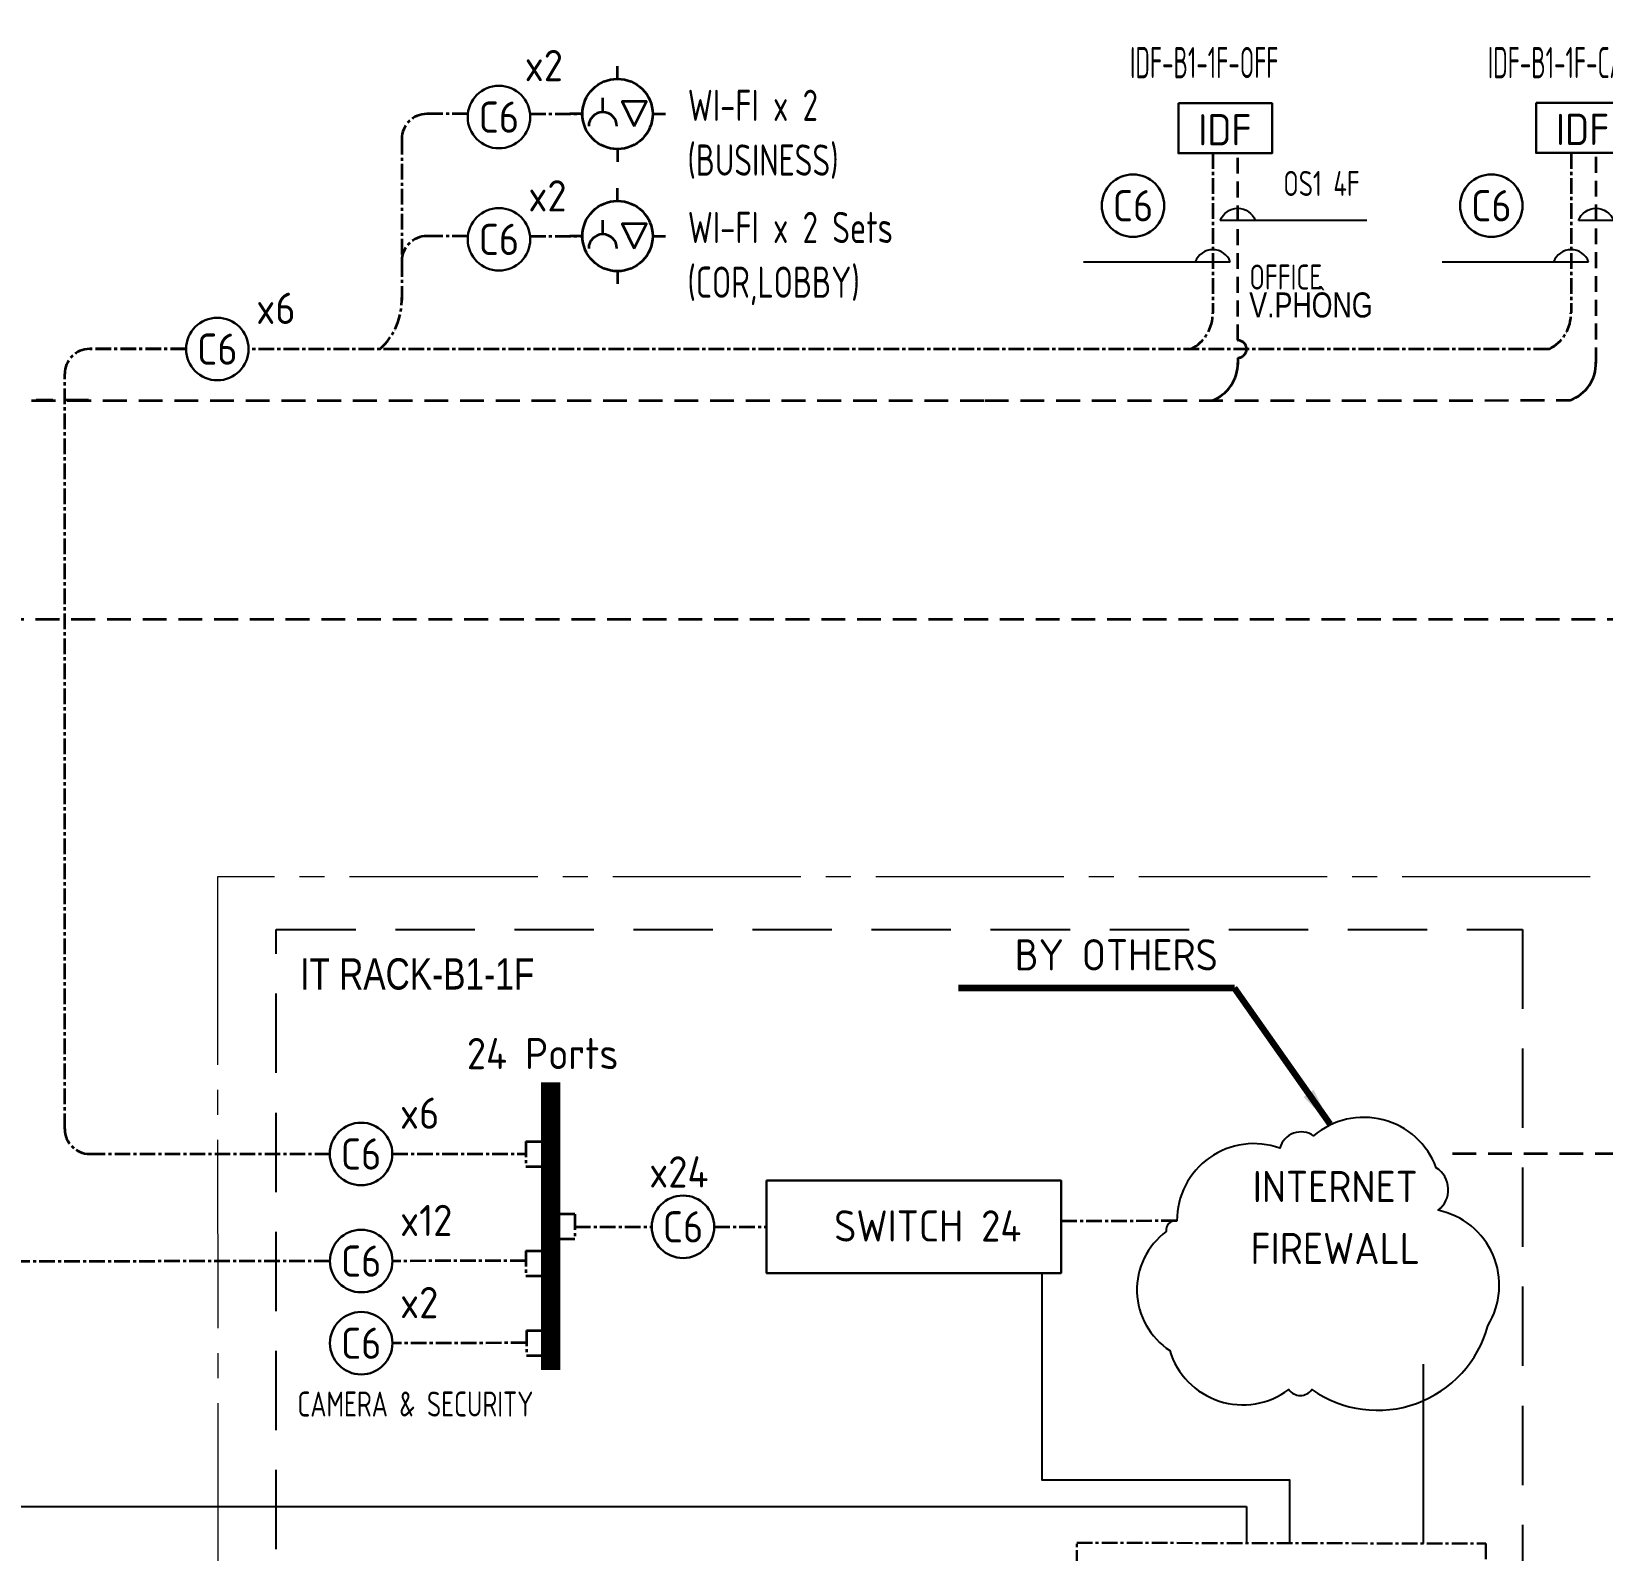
# Model space of a CAD drawing. Header units: millimetres. Extents: x -197 to 1453, y -101 to 618.
# Drawn here: x 116.1 to 241.8, y 157.2 to 278.8 of the extents above; entities that cross this region are included whole.
import ezdxf
from ezdxf.enums import TextEntityAlignment as Align

# ---------------------------------------------------------------- set-up
doc = ezdxf.new("R2010")
doc.units = ezdxf.units.MM
for name, pattern in [('HC-B_EC0-112 ZONE B-TELEPHONE & DATA SYSTEM SCHEMATIC (200529)$0$x-219010-E-00_Tell & Data System Schematic$0$CENTER', [2, 1.25, -0.25, 0.25, -0.25]), ('HC-B_EC0-112 ZONE B-TELEPHONE & DATA SYSTEM SCHEMATIC (200529)$0$x-219010-E-00_Tell & Data System Schematic$0$GEC-COMM_CENTER2', [28.575, 19.05, -3.175, 3.175, -3.175]), ('HC-B_EC0-112 ZONE B-TELEPHONE & DATA SYSTEM SCHEMATIC (200529)$0$x-219010-E-00_Tell & Data System Schematic$0$GEC-COMM_HIDDEN', [9.525, 6.35, -3.175]), ('HC-B_EC0-112 ZONE B-TELEPHONE & DATA SYSTEM SCHEMATIC (200529)$0$x-219010-E-00_Tell & Data System Schematic$0$P-GEC_CPIP 1 CENTER2', [21.05, 15.05, -2, 2, -2])]:
    doc.linetypes.add(name, pattern=pattern)
for name, color, linetype in [('HC-B_EC0-112 ZONE B-TELEPHONE & DATA SYSTEM SCHEMATIC (200529)$0$GEC- E-TEXT', 7, 'Continuous'), ('HC-B_EC0-112 ZONE B-TELEPHONE & DATA SYSTEM SCHEMATIC (200529)$0$GEC-E-COMM-ENCL', 7, 'HC-B_EC0-112 ZONE B-TELEPHONE & DATA SYSTEM SCHEMATIC (200529)$0$x-219010-E-00_Tell & Data System Schematic$0$GEC-COMM_CENTER2'), ('HC-B_EC0-112 ZONE B-TELEPHONE & DATA SYSTEM SCHEMATIC (200529)$0$GEC-E-COMM-POWR-WIRE', 4, 'Continuous'), ('HC-B_EC0-112 ZONE B-TELEPHONE & DATA SYSTEM SCHEMATIC (200529)$0$GEC-G-ANNO-TEXT-EN', 7, 'Continuous')]:
    doc.layers.add(name, color=color, linetype=linetype)
for name, color, linetype, lineweight in [('HC-B_EC0-112 ZONE B-TELEPHONE & DATA SYSTEM SCHEMATIC (200529)$0$GEC-E-COMM-CABLE-CAT6', 3, 'HC-B_EC0-112 ZONE B-TELEPHONE & DATA SYSTEM SCHEMATIC (200529)$0$x-219010-E-00_Tell & Data System Schematic$0$CENTER', 35), ('HC-B_EC0-112 ZONE B-TELEPHONE & DATA SYSTEM SCHEMATIC (200529)$0$GEC-E-COMM-DIAG-EQPM', 6, 'Continuous', 30), ('HC-B_EC0-112 ZONE B-TELEPHONE & DATA SYSTEM SCHEMATIC (200529)$0$GEC-E-COMM-EQPM', 6, 'Continuous', 30), ('HC-B_EC0-112 ZONE B-TELEPHONE & DATA SYSTEM SCHEMATIC (200529)$0$GEC-E-COMM-FEED', 5, 'HC-B_EC0-112 ZONE B-TELEPHONE & DATA SYSTEM SCHEMATIC (200529)$0$x-219010-E-00_Tell & Data System Schematic$0$CENTER', 50), ('HC-B_EC0-112 ZONE B-TELEPHONE & DATA SYSTEM SCHEMATIC (200529)$0$GEC-E-COMM-LEADER', 10, 'Continuous', 20), ('HC-B_EC0-112 ZONE B-TELEPHONE & DATA SYSTEM SCHEMATIC (200529)$0$GEC-E-COMM-OPTICAL FIBER- 4F', 5, 'HC-B_EC0-112 ZONE B-TELEPHONE & DATA SYSTEM SCHEMATIC (200529)$0$x-219010-E-00_Tell & Data System Schematic$0$GEC-COMM_HIDDEN', 35), ('HC-B_EC0-112 ZONE B-TELEPHONE & DATA SYSTEM SCHEMATIC (200529)$0$GEC-E-DIAG-BORD', 7, 'HC-B_EC0-112 ZONE B-TELEPHONE & DATA SYSTEM SCHEMATIC (200529)$0$x-219010-E-00_Tell & Data System Schematic$0$CENTER', 18), ('HC-B_EC0-112 ZONE B-TELEPHONE & DATA SYSTEM SCHEMATIC (200529)$0$GEC-E-DIAG-EQPM', 6, 'Continuous', 30), ('HC-B_EC0-112 ZONE B-TELEPHONE & DATA SYSTEM SCHEMATIC (200529)$0$GEC-E-POWR-EQPM', 6, 'Continuous', 35), ('HC-B_EC0-112 ZONE B-TELEPHONE & DATA SYSTEM SCHEMATIC (200529)$0$GEC-G-DIAG-FLOR', 8, 'HC-B_EC0-112 ZONE B-TELEPHONE & DATA SYSTEM SCHEMATIC (200529)$0$x-219010-E-00_Tell & Data System Schematic$0$CENTER', 9)]:
    doc.layers.add(name, color=color, linetype=linetype, lineweight=lineweight)
doc.styles.add('HC-B_EC0-112 ZONE B-TELEPHONE & DATA SYSTEM SCHEMATIC (200529)$0$x-219010-E-00_Tell & Data System Schematic$0$GEC-EN_Text Style-2.5mm-Isocp', font='isocp.shx', dxfattribs={"width": 0.8, "height": 2.5})
doc.styles.add('HC-B_EC0-112 ZONE B-TELEPHONE & DATA SYSTEM SCHEMATIC (200529)$0$x-219010-E-00_Tell & Data System Schematic$0$GEC-EN_Text Style-2.5mm-Isocp_Annotative', font='isocp.shx', dxfattribs={"height": 2.5})
doc.styles.add('HC-B_EC0-112 ZONE B-TELEPHONE & DATA SYSTEM SCHEMATIC (200529)$0$x-219010-E-00_Tell & Data System Schematic$0$GEC-Text stype-EN', font='isocp.shx', dxfattribs={"height": 2.5})
doc.styles.add('HC-B_EC0-112 ZONE B-TELEPHONE & DATA SYSTEM SCHEMATIC (200529)$0$x-219010-E-00_Tell & Data System Schematic$0$GEC-VN_Text Style-2.5mm-Hoatbif-WF 0.8', font='hoatbif.shx', dxfattribs={"width": 0.8, "height": 2.5})
doc.dimstyles.new('HC-B_EC0-112 ZONE B-TELEPHONE & DATA SYSTEM SCHEMATIC (200529)$0$x-219010-E-00_Tell & Data System Schematic$0$GEC-DIM STYLE-1', dxfattribs={"dimtxt": 2.5, "dimasz": 0.5, "dimexe": 0.18, "dimexo": 2, "dimgap": 0.18, "dimtad": 1, "dimtoh": 1, "dimdec": 0, "dimzin": 0, "dimdsep": 46, "dimtxsty": 'HC-B_EC0-112 ZONE B-TELEPHONE & DATA SYSTEM SCHEMATIC (200529)$0$x-219010-E-00_Tell & Data System Schematic$0$GEC-EN_Text Style-2.5mm-Isocp', "dimcen": 0.09, "dimclrd": 1, "dimclre": 1, "dimclrt": 256, "dimadec": 0, "dimazin": 0, "dimtfac": 1, "dimtdec": 0, "dimtofl": 0, "dimtmove": 0, "dimatfit": 3, "dimfxl": 1, "dimtolj": 1, "dimtzin": 0, "dimarcsym": 0})

# ---------------------------------------------------------------- blocks, each defined once
blk = doc.blocks.new('HC-B_EC0-112 ZONE B-TELEPHONE & DATA SYSTEM SCHEMATIC (200529)$0$x-219010-E-00_Tell & Data System Schematic$0$GEC-E_COMMS-RDF (1)')
blk.add_lwpolyline([(-5.5, 0), (2, 0), (2, -4), (-5.5, -4)], close=True)
at = {"color": 7, "style": 'HC-B_EC0-112 ZONE B-TELEPHONE & DATA SYSTEM SCHEMATIC (200529)$0$x-219010-E-00_Tell & Data System Schematic$0$GEC-EN_Text Style-2.5mm-Isocp'}
for tag, p in [('DESCRIPTION-1', (7.72, -1.46)), ('DESCRIPTION-2', (7.72, -4.96)), ('SPARE', (7.72, -8.46))]:
    blk.add_attdef(tag, p, '', height=2.5, dxfattribs=at)
blk.add_attdef('GEC-NAME', text='', height=2.5, dxfattribs=at).set_placement((-1.78, -2.12), align=Align.MIDDLE)
blk = doc.blocks.new('HC-B_EC0-112 ZONE B-TELEPHONE & DATA SYSTEM SCHEMATIC (200529)$0$x-219010-E-00_Tell & Data System Schematic$0$Ky hieu cap')
blk.add_lwpolyline([(523.79, 257.11), (534.36, 257.11), (535.52, 257.11)])
blk.add_arc((534.12, 256.59), 1.49, 20.0579, 159.9421)
blk = doc.blocks.new('HC-B_EC0-112 ZONE B-TELEPHONE & DATA SYSTEM SCHEMATIC (200529)$0$x-219010-E-00_Tell & Data System Schematic$0$GEC-E_COMMS-CABLE-CAT.6')
blk.add_circle((0, 0), 2.5)
at = {"color": 7, "style": 'HC-B_EC0-112 ZONE B-TELEPHONE & DATA SYSTEM SCHEMATIC (200529)$0$x-219010-E-00_Tell & Data System Schematic$0$GEC-EN_Text Style-2.5mm-Isocp'}
for tag, p in [('DESCRIPTION-1', (8.39, 0.28)), ('DESCRIPTION-2', (8.39, -3.22)), ('SPARE', (8.39, -6.72))]:
    blk.add_attdef(tag, p, '', height=2.5, dxfattribs=at)
blk.add_attdef('GEC-NAME', text='', height=2.5, dxfattribs=at).set_placement((0, 0), align=Align.MIDDLE)
blk = doc.blocks.new('HC-B_EC0-112 ZONE B-TELEPHONE & DATA SYSTEM SCHEMATIC (200529)$0$x-219010-E-00_Tell & Data System Schematic$0$GEC-E_COMMS-WIFI')
for p, q in [((-0.01, 2.81), (-0.01, 3.82)), ((-1.19, 0.13), (-1.19, 1.27)), ((-2.82, -0.01), (-3.83, -0.01)), ((2.81, -0.01), (3.82, -0.01)), ((-0.01, -2.82), (-0.01, -3.83))]:
    blk.add_line(p, q)
blk.add_lwpolyline([(1.33, -1), (2.31, 0.98), (0.35, 0.98)], close=True)
blk.add_circle((-0.01, -0.01), 2.81)
blk.add_arc((-1.19, -1), 1.13, 0, 180)
at = {"color": 7, "style": 'HC-B_EC0-112 ZONE B-TELEPHONE & DATA SYSTEM SCHEMATIC (200529)$0$x-219010-E-00_Tell & Data System Schematic$0$GEC-EN_Text Style-2.5mm-Isocp_Annotative'}
for tag, p in [('GEC-NAME', (5.58, 4.37)), ('DESCRIPTION-1', (5.58, 0.87)), ('DESCRIPTION-2', (5.58, -2.63)), ('SPARE', (5.58, -6.13))]:
    blk.add_attdef(tag, p, '', height=2.5, dxfattribs=at)
blk = doc.blocks.new('*U174')
at = {"layer": 'HC-B_EC0-112 ZONE B-TELEPHONE & DATA SYSTEM SCHEMATIC (200529)$0$GEC-E-POWR-EQPM'}
ref = blk.add_blockref('HC-B_EC0-112 ZONE B-TELEPHONE & DATA SYSTEM SCHEMATIC (200529)$0$x-219010-E-00_Tell & Data System Schematic$0$GEC-E_COMMS-WIFI', (163, 262.41), dxfattribs=at)
ref.add_attrib('DESCRIPTION-1', '(COR,LOBBY)', (168.58, 257.46), dxfattribs={"layer": '0', "color": 7, "height": 2.5, "style": 'HC-B_EC0-112 ZONE B-TELEPHONE & DATA SYSTEM SCHEMATIC (200529)$0$x-219010-E-00_Tell & Data System Schematic$0$GEC-EN_Text Style-2.5mm-Isocp', "width": 0.8})
ref.add_attrib('GEC-NAME', 'WI-FI x 2 Sets', (168.61, 261.84), dxfattribs={"layer": '0', "color": 7, "height": 2.5, "style": 'HC-B_EC0-112 ZONE B-TELEPHONE & DATA SYSTEM SCHEMATIC (200529)$0$x-219010-E-00_Tell & Data System Schematic$0$GEC-EN_Text Style-2.5mm-Isocp', "width": 0.8})
ref = blk.add_blockref('HC-B_EC0-112 ZONE B-TELEPHONE & DATA SYSTEM SCHEMATIC (200529)$0$x-219010-E-00_Tell & Data System Schematic$0$GEC-E_COMMS-WIFI', (163, 262.41), dxfattribs=at)
ref.add_attrib('DESCRIPTION-1', '(COR,LOBBY)', (168.58, 257.46), dxfattribs={"layer": '0', "color": 7, "height": 2.5, "style": 'HC-B_EC0-112 ZONE B-TELEPHONE & DATA SYSTEM SCHEMATIC (200529)$0$x-219010-E-00_Tell & Data System Schematic$0$GEC-EN_Text Style-2.5mm-Isocp', "width": 0.8})
ref.add_attrib('GEC-NAME', 'WI-FI x 2 Sets', (168.61, 261.84), dxfattribs={"layer": '0', "color": 7, "height": 2.5, "style": 'HC-B_EC0-112 ZONE B-TELEPHONE & DATA SYSTEM SCHEMATIC (200529)$0$x-219010-E-00_Tell & Data System Schematic$0$GEC-EN_Text Style-2.5mm-Isocp', "width": 0.8})
ref = blk.add_blockref('HC-B_EC0-112 ZONE B-TELEPHONE & DATA SYSTEM SCHEMATIC (200529)$0$x-219010-E-00_Tell & Data System Schematic$0$GEC-E_COMMS-WIFI', (163, 262.41), dxfattribs=at)
ref.add_attrib('DESCRIPTION-1', '(COR,LOBBY)', (168.58, 257.46), dxfattribs={"layer": '0', "color": 7, "height": 2.5, "style": 'HC-B_EC0-112 ZONE B-TELEPHONE & DATA SYSTEM SCHEMATIC (200529)$0$x-219010-E-00_Tell & Data System Schematic$0$GEC-EN_Text Style-2.5mm-Isocp', "width": 0.8})
ref.add_attrib('GEC-NAME', 'WI-FI x 2 Sets', (168.61, 261.84), dxfattribs={"layer": '0', "color": 7, "height": 2.5, "style": 'HC-B_EC0-112 ZONE B-TELEPHONE & DATA SYSTEM SCHEMATIC (200529)$0$x-219010-E-00_Tell & Data System Schematic$0$GEC-EN_Text Style-2.5mm-Isocp', "width": 0.8})
blk = doc.blocks.new('*U175')
at = {"layer": 'HC-B_EC0-112 ZONE B-TELEPHONE & DATA SYSTEM SCHEMATIC (200529)$0$GEC-E-POWR-EQPM'}
ref = blk.add_blockref('HC-B_EC0-112 ZONE B-TELEPHONE & DATA SYSTEM SCHEMATIC (200529)$0$x-219010-E-00_Tell & Data System Schematic$0$GEC-E_COMMS-WIFI', (163, 272.18), dxfattribs=at)
ref.add_attrib('DESCRIPTION-1', '(BUSINESS)', (168.58, 267.23), dxfattribs={"layer": '0', "color": 7, "height": 2.5, "style": 'HC-B_EC0-112 ZONE B-TELEPHONE & DATA SYSTEM SCHEMATIC (200529)$0$x-219010-E-00_Tell & Data System Schematic$0$GEC-EN_Text Style-2.5mm-Isocp', "width": 0.8})
ref.add_attrib('GEC-NAME', 'WI-FI x 2', (168.61, 271.61), dxfattribs={"layer": '0', "color": 7, "height": 2.5, "style": 'HC-B_EC0-112 ZONE B-TELEPHONE & DATA SYSTEM SCHEMATIC (200529)$0$x-219010-E-00_Tell & Data System Schematic$0$GEC-EN_Text Style-2.5mm-Isocp', "width": 0.8})
ref = blk.add_blockref('HC-B_EC0-112 ZONE B-TELEPHONE & DATA SYSTEM SCHEMATIC (200529)$0$x-219010-E-00_Tell & Data System Schematic$0$GEC-E_COMMS-WIFI', (163, 272.18), dxfattribs=at)
ref.add_attrib('DESCRIPTION-1', '(BUSINESS)', (168.58, 267.23), dxfattribs={"layer": '0', "color": 7, "height": 2.5, "style": 'HC-B_EC0-112 ZONE B-TELEPHONE & DATA SYSTEM SCHEMATIC (200529)$0$x-219010-E-00_Tell & Data System Schematic$0$GEC-EN_Text Style-2.5mm-Isocp', "width": 0.8})
ref.add_attrib('GEC-NAME', 'WI-FI x 2', (168.61, 271.61), dxfattribs={"layer": '0', "color": 7, "height": 2.5, "style": 'HC-B_EC0-112 ZONE B-TELEPHONE & DATA SYSTEM SCHEMATIC (200529)$0$x-219010-E-00_Tell & Data System Schematic$0$GEC-EN_Text Style-2.5mm-Isocp', "width": 0.8})
ref = blk.add_blockref('HC-B_EC0-112 ZONE B-TELEPHONE & DATA SYSTEM SCHEMATIC (200529)$0$x-219010-E-00_Tell & Data System Schematic$0$GEC-E_COMMS-WIFI', (163, 272.18), dxfattribs=at)
ref.add_attrib('DESCRIPTION-1', '(BUSINESS)', (168.58, 267.23), dxfattribs={"layer": '0', "color": 7, "height": 2.5, "style": 'HC-B_EC0-112 ZONE B-TELEPHONE & DATA SYSTEM SCHEMATIC (200529)$0$x-219010-E-00_Tell & Data System Schematic$0$GEC-EN_Text Style-2.5mm-Isocp', "width": 0.8})
ref.add_attrib('GEC-NAME', 'WI-FI x 2', (168.61, 271.61), dxfattribs={"layer": '0', "color": 7, "height": 2.5, "style": 'HC-B_EC0-112 ZONE B-TELEPHONE & DATA SYSTEM SCHEMATIC (200529)$0$x-219010-E-00_Tell & Data System Schematic$0$GEC-EN_Text Style-2.5mm-Isocp', "width": 0.8})
blk = doc.blocks.new('*U123')
at = {"ltscale": 0.2}
blk.add_lwpolyline([(-11.79, 3.7), (11.78, 3.7), (11.79, -3.7), (-11.78, -3.7)], close=True, dxfattribs=at)
at = {"color": 7, "style": 'HC-B_EC0-112 ZONE B-TELEPHONE & DATA SYSTEM SCHEMATIC (200529)$0$x-219010-E-00_Tell & Data System Schematic$0$GEC-EN_Text Style-2.5mm-Isocp'}
for tag, p in [('GEC-NAME', (16.83, 3.64)), ('DESCRIPTION-1', (16.83, 0.14)), ('DESCRIPTION-2', (16.83, -3.36)), ('SPARE', (16.83, -6.86))]:
    blk.add_attdef(tag, p, '', height=2.5, dxfattribs=at)
blk = doc.blocks.new('HC-B_EC0-112 ZONE B-TELEPHONE & DATA SYSTEM SCHEMATIC (200529)$0$x-219010-E-00_Tell & Data System Schematic$0$GEC-E_COMMS-CONNECTION')
for p, q in [((0, 1), (0, -1)), ((0, 1), (1.25, 1)), ((0, -1), (1.25, -1))]:
    blk.add_line(p, q)
at = {"color": 7, "style": 'HC-B_EC0-112 ZONE B-TELEPHONE & DATA SYSTEM SCHEMATIC (200529)$0$x-219010-E-00_Tell & Data System Schematic$0$GEC-EN_Text Style-2.5mm-Isocp'}
for tag, p in [('GEC-NAME', (5.97, 2.04)), ('DESCRIPTION-1', (5.97, -1.46)), ('DESCRIPTION-2', (5.97, -4.96)), ('SPARE', (5.97, -8.46))]:
    blk.add_attdef(tag, p, '', height=2.5, dxfattribs=at)
blk = doc.blocks.new('HC-B_EC0-112 ZONE B-TELEPHONE & DATA SYSTEM SCHEMATIC (200529)')
blk.add_lwpolyline([(232.62, 175.23, 0.520567), (228.64, 184.46, 0.520567), (228.64, 184.46, 0.520567), (228.49, 187.87, 0.520567), (218.68, 190.42, 0.520567), (218.68, 190.42, 0.520567), (215.98, 189.43, 0.520567), (207.74, 183.61, 0.520567), (207.74, 183.61, 0.520567), (206.88, 182.76, 0.520567), (207.17, 173.24, 0.520567), (216.69, 170.12, 0.520567), (216.69, 170.12, 0.520567), (218.54, 170.12, 0.520567)], format="xyb", close=True)
blk.add_lwpolyline([(227.47, 157.8), (227.47, 172.16)])
at = {"layer": 'HC-B_EC0-112 ZONE B-TELEPHONE & DATA SYSTEM SCHEMATIC (200529)$0$GEC-E-COMM-CABLE-CAT6'}
for p, q in [((151.02, 272.17), (147.73, 272.17)), ((155.99, 272.17), (160.18, 272.17)), ((145.73, 270.17), (145.73, 260.4)), ((145.73, 270.17), (145.73, 260.4)), ((210.61, 269.03), (210.61, 256.26)), ((239.27, 269.03), (239.27, 256.26)), ((151.02, 262.4), (147.73, 262.4)), ((155.99, 262.4), (160.18, 262.4)), ((145.73, 260.4), (145.73, 257.27)), ((145.73, 260.4), (145.73, 257.27)), ((128.47, 253.37), (120.76, 253.37)), ((128.47, 253.36), (120.76, 253.36)), ((237.52, 253.36), (133.47, 253.36)), ((118.76, 190.95), (118.76, 251.37))]:
    blk.add_line(p, q, dxfattribs=at)
blk.add_lwpolyline([(139.98, 180.4), (20.25, 180.21, -0.414214), (18.24, 182.2), (17.92, 458.4)], format="xyb", dxfattribs=at)
for points in [[(120.76, 188.97), (139.97, 188.97)], [(144.97, 188.97), (155.65, 188.97)], [(207.74, 183.61), (198.47, 183.59)], [(159.58, 183.14), (165.73, 183.14)], [(170.73, 183.14), (174.9, 183.14)], [(155.64, 180.42), (144.98, 180.4)], [(155.7, 173.85), (144.98, 173.83)]]:
    blk.add_lwpolyline(points, dxfattribs=at)
for centre, radius, start, end in [((147.73, 270.17), 2, 90, 180), ((147.73, 260.4), 2, 90, 180), ((140.43, 257.3), 5.3, 311.9977, 1.9212), ((207.47, 256.18), 3.14, 296.282, 1.4658), ((236.13, 256.18), 3.14, 296.282, 1.4658), ((120.76, 251.37), 2, 90.0008, 180.0008), ((120.76, 190.97), 2, 179.9992, 269.9992)]:
    blk.add_arc(centre, radius, start, end, dxfattribs=at)
at = {"layer": 'HC-B_EC0-112 ZONE B-TELEPHONE & DATA SYSTEM SCHEMATIC (200529)$0$GEC-E-COMM-ENCL', "linetype": 'HC-B_EC0-112 ZONE B-TELEPHONE & DATA SYSTEM SCHEMATIC (200529)$0$x-219010-E-00_Tell & Data System Schematic$0$GEC-COMM_HIDDEN'}
blk.add_lwpolyline([(135.69, 206.93), (235.39, 206.93), (235.39, 128.77), (135.69, 128.77)], close=True, dxfattribs=at)
at = {"layer": 'HC-B_EC0-112 ZONE B-TELEPHONE & DATA SYSTEM SCHEMATIC (200529)$0$GEC-E-COMM-FEED', "color": 3, "const_width": 1.56}
blk.add_lwpolyline([(157.64, 171.68), (157.64, 194.71)], dxfattribs=at)
at = {"layer": 'HC-B_EC0-112 ZONE B-TELEPHONE & DATA SYSTEM SCHEMATIC (200529)$0$GEC-E-COMM-OPTICAL FIBER- 4F', "ltscale": 0.2}
for p, q in [((212.61, 254.06), (212.61, 269.03)), ((241.27, 252.22), (241.27, 269.03)), ((212.61, 252.66), (212.61, 252.12))]:
    blk.add_line(p, q, dxfattribs=at)
at = {"layer": 'HC-B_EC0-112 ZONE B-TELEPHONE & DATA SYSTEM SCHEMATIC (200529)$0$GEC-E-COMM-OPTICAL FIBER- 4F', "linetype": 'HC-B_EC0-112 ZONE B-TELEPHONE & DATA SYSTEM SCHEMATIC (200529)$0$x-219010-E-00_Tell & Data System Schematic$0$GEC-COMM_HIDDEN', "ltscale": 0.3}
for p, q in [((-1.05, 249.25), (192.37, 249.25)), ((120.66, 249.28), (116.49, 249.28))]:
    blk.add_line(p, q, dxfattribs=at)
blk.add_lwpolyline([(192.37, 249.25), (239.2, 249.26)], dxfattribs=at)
for points in [[(288.14, 176.88), (332.65, 176.88, 0.414214), (334.65, 178.88), (334.65, 227.9, 0.271781), (332.65, 231.72), (11.41, 231.72)], [(288.14, 181.9), (291.69, 181.9, 0.414214), (292.69, 182.9), (292.69, 187.99, 0.414214), (291.69, 188.99), (228.95, 188.99)]]:
    blk.add_lwpolyline(points, format="xyb", dxfattribs=at)
at = {"layer": 'HC-B_EC0-112 ZONE B-TELEPHONE & DATA SYSTEM SCHEMATIC (200529)$0$GEC-E-COMM-OPTICAL FIBER- 4F'}
for centre, radius, start, end in [((212.61, 253.36), 0.7, 270, 90), ((209.47, 252.19), 3.14, 289.8253, 1.4658), ((238.13, 252.22), 3.14, 289.8253, 1.4658)]:
    blk.add_arc(centre, radius, start, end, dxfattribs=at)
at = {"layer": 'HC-B_EC0-112 ZONE B-TELEPHONE & DATA SYSTEM SCHEMATIC (200529)$0$GEC-E-COMM-POWR-WIRE'}
blk.add_line((26.1, 160.76), (213.31, 160.76), dxfattribs=at)
for points in [[(216.78, 157.82), (216.78, 162.88), (196.96, 162.88), (196.96, 179.44)], [(213.31, 160.76), (213.3, 157.83)]]:
    blk.add_lwpolyline(points, dxfattribs=at)
at = {"layer": 'HC-B_EC0-112 ZONE B-TELEPHONE & DATA SYSTEM SCHEMATIC (200529)$0$GEC-E-DIAG-BORD', "lineweight": 30}
blk.add_lwpolyline([(199.73, 157.86), (232.46, 157.8), (232.46, 147.96), (199.73, 148.02)], close=True, dxfattribs=at)
at = {"layer": 'HC-B_EC0-112 ZONE B-TELEPHONE & DATA SYSTEM SCHEMATIC (200529)$0$GEC-G-DIAG-FLOR', "linetype": 'HC-B_EC0-112 ZONE B-TELEPHONE & DATA SYSTEM SCHEMATIC (200529)$0$x-219010-E-00_Tell & Data System Schematic$0$P-GEC_CPIP 1 CENTER2'}
blk.add_lwpolyline([(303.95, 211.14), (130.98, 211.14), (131.06, 105.45), (304.03, 105.45)], close=True, dxfattribs=at)
for name in ['*U175', '*U174']:
    blk.add_blockref(name, (0, 0))
at = {"layer": 'HC-B_EC0-112 ZONE B-TELEPHONE & DATA SYSTEM SCHEMATIC (200529)$0$GEC-E-COMM-CABLE-CAT6'}
for p in [(155.65, 188.97), (155.64, 180.22), (155.7, 173.85)]:
    blk.add_blockref('HC-B_EC0-112 ZONE B-TELEPHONE & DATA SYSTEM SCHEMATIC (200529)$0$x-219010-E-00_Tell & Data System Schematic$0$GEC-E_COMMS-CONNECTION', p, dxfattribs=at)
at = {"layer": 'HC-B_EC0-112 ZONE B-TELEPHONE & DATA SYSTEM SCHEMATIC (200529)$0$GEC-E-COMM-CABLE-CAT6', "xscale": -1}
blk.add_blockref('HC-B_EC0-112 ZONE B-TELEPHONE & DATA SYSTEM SCHEMATIC (200529)$0$x-219010-E-00_Tell & Data System Schematic$0$GEC-E_COMMS-CONNECTION', (159.58, 183.14), dxfattribs=at)
at = {"layer": 'HC-B_EC0-112 ZONE B-TELEPHONE & DATA SYSTEM SCHEMATIC (200529)$0$GEC-E-COMM-DIAG-EQPM'}
ref = blk.add_blockref('*U123', (186.69, 183.14), dxfattribs=at)
ref.add_attrib('GEC-NAME', 'SWITCH 24', (180.32, 181.96), dxfattribs={"layer": '0', "color": 7, "height": 2.5, "style": 'HC-B_EC0-112 ZONE B-TELEPHONE & DATA SYSTEM SCHEMATIC (200529)$0$x-219010-E-00_Tell & Data System Schematic$0$GEC-EN_Text Style-2.5mm-Isocp'})
at = {"layer": 'HC-B_EC0-112 ZONE B-TELEPHONE & DATA SYSTEM SCHEMATIC (200529)$0$GEC-E-COMM-EQPM'}
ref = blk.add_blockref('HC-B_EC0-112 ZONE B-TELEPHONE & DATA SYSTEM SCHEMATIC (200529)$0$x-219010-E-00_Tell & Data System Schematic$0$GEC-E_COMMS-RDF (1)', (213.36, 273.03), dxfattribs=at)
ref.add_attrib('GEC-NAME', 'IDF', dxfattribs={"layer": '0', "color": 7, "height": 2.5, "style": 'HC-B_EC0-112 ZONE B-TELEPHONE & DATA SYSTEM SCHEMATIC (200529)$0$x-219010-E-00_Tell & Data System Schematic$0$GEC-EN_Text Style-2.5mm-Isocp'}).set_placement((211.58, 270.91), align=Align.MIDDLE)
ref.add_attrib('DESCRIPTION-1', 'IDF-B1-1F-OFF', (203.99, 275.03), dxfattribs={"layer": '0', "color": 7, "height": 2.5, "style": 'HC-B_EC0-112 ZONE B-TELEPHONE & DATA SYSTEM SCHEMATIC (200529)$0$x-219010-E-00_Tell & Data System Schematic$0$GEC-EN_Text Style-2.5mm-Isocp', "width": 0.6})
ref = blk.add_blockref('HC-B_EC0-112 ZONE B-TELEPHONE & DATA SYSTEM SCHEMATIC (200529)$0$x-219010-E-00_Tell & Data System Schematic$0$GEC-E_COMMS-RDF (1)', (241.98, 273.05), dxfattribs=at)
ref.add_attrib('GEC-NAME', 'IDF', dxfattribs={"layer": '0', "color": 7, "height": 2.5, "style": 'HC-B_EC0-112 ZONE B-TELEPHONE & DATA SYSTEM SCHEMATIC (200529)$0$x-219010-E-00_Tell & Data System Schematic$0$GEC-EN_Text Style-2.5mm-Isocp'}).set_placement((240.2, 270.94), align=Align.MIDDLE)
ref.add_attrib('DESCRIPTION-1', 'IDF-B1-1F-CAFE', (232.61, 275.03), dxfattribs={"layer": '0', "color": 7, "height": 2.5, "style": 'HC-B_EC0-112 ZONE B-TELEPHONE & DATA SYSTEM SCHEMATIC (200529)$0$x-219010-E-00_Tell & Data System Schematic$0$GEC-EN_Text Style-2.5mm-Isocp', "width": 0.6})
at = {"layer": 'HC-B_EC0-112 ZONE B-TELEPHONE & DATA SYSTEM SCHEMATIC (200529)$0$GEC-E-DIAG-EQPM', "color": 1}
ref = blk.add_blockref('HC-B_EC0-112 ZONE B-TELEPHONE & DATA SYSTEM SCHEMATIC (200529)$0$x-219010-E-00_Tell & Data System Schematic$0$GEC-E_COMMS-CABLE-CAT.6', (153.5, 271.92), dxfattribs=at)
ref.add_attrib('GEC-NAME', 'C6', dxfattribs={"layer": '0', "color": 7, "height": 2.5, "style": 'HC-B_EC0-112 ZONE B-TELEPHONE & DATA SYSTEM SCHEMATIC (200529)$0$x-219010-E-00_Tell & Data System Schematic$0$GEC-EN_Text Style-2.5mm-Isocp'}).set_placement((153.5, 271.92), align=Align.MIDDLE)
ref.add_attrib('DESCRIPTION-1', 'x2', (155.56, 274.79), dxfattribs={"layer": '0', "color": 7, "height": 2.5, "style": 'HC-B_EC0-112 ZONE B-TELEPHONE & DATA SYSTEM SCHEMATIC (200529)$0$x-219010-E-00_Tell & Data System Schematic$0$GEC-EN_Text Style-2.5mm-Isocp'})
ref = blk.add_blockref('HC-B_EC0-112 ZONE B-TELEPHONE & DATA SYSTEM SCHEMATIC (200529)$0$x-219010-E-00_Tell & Data System Schematic$0$GEC-E_COMMS-CABLE-CAT.6', (153.5, 262.14), dxfattribs=at)
ref.add_attrib('GEC-NAME', 'C6', dxfattribs={"layer": '0', "color": 7, "height": 2.5, "style": 'HC-B_EC0-112 ZONE B-TELEPHONE & DATA SYSTEM SCHEMATIC (200529)$0$x-219010-E-00_Tell & Data System Schematic$0$GEC-EN_Text Style-2.5mm-Isocp'}).set_placement((153.5, 262.14), align=Align.MIDDLE)
ref.add_attrib('DESCRIPTION-1', 'x2', (155.85, 264.37), dxfattribs={"layer": '0', "color": 7, "height": 2.5, "style": 'HC-B_EC0-112 ZONE B-TELEPHONE & DATA SYSTEM SCHEMATIC (200529)$0$x-219010-E-00_Tell & Data System Schematic$0$GEC-EN_Text Style-2.5mm-Isocp'})
ref = blk.add_blockref('HC-B_EC0-112 ZONE B-TELEPHONE & DATA SYSTEM SCHEMATIC (200529)$0$x-219010-E-00_Tell & Data System Schematic$0$GEC-E_COMMS-CABLE-CAT.6', (204.23, 264.83), dxfattribs=at)
ref.add_attrib('GEC-NAME', 'C6', dxfattribs={"layer": '0', "color": 7, "height": 2.5, "style": 'HC-B_EC0-112 ZONE B-TELEPHONE & DATA SYSTEM SCHEMATIC (200529)$0$x-219010-E-00_Tell & Data System Schematic$0$GEC-EN_Text Style-2.5mm-Isocp'}).set_placement((204.23, 264.83), align=Align.MIDDLE)
ref = blk.add_blockref('HC-B_EC0-112 ZONE B-TELEPHONE & DATA SYSTEM SCHEMATIC (200529)$0$x-219010-E-00_Tell & Data System Schematic$0$GEC-E_COMMS-CABLE-CAT.6', (232.9, 264.83), dxfattribs=at)
ref.add_attrib('GEC-NAME', 'C6', dxfattribs={"layer": '0', "color": 7, "height": 2.5, "style": 'HC-B_EC0-112 ZONE B-TELEPHONE & DATA SYSTEM SCHEMATIC (200529)$0$x-219010-E-00_Tell & Data System Schematic$0$GEC-EN_Text Style-2.5mm-Isocp'}).set_placement((232.9, 264.83), align=Align.MIDDLE)
ref = blk.add_blockref('HC-B_EC0-112 ZONE B-TELEPHONE & DATA SYSTEM SCHEMATIC (200529)$0$x-219010-E-00_Tell & Data System Schematic$0$GEC-E_COMMS-CABLE-CAT.6', (130.97, 253.36), dxfattribs=at)
ref.add_attrib('GEC-NAME', 'C6', dxfattribs={"layer": '0', "color": 7, "height": 2.5, "style": 'HC-B_EC0-112 ZONE B-TELEPHONE & DATA SYSTEM SCHEMATIC (200529)$0$x-219010-E-00_Tell & Data System Schematic$0$GEC-EN_Text Style-2.5mm-Isocp'}).set_placement((130.97, 253.36), align=Align.MIDDLE)
ref.add_attrib('DESCRIPTION-2', 'x6', (134.08, 255.37), dxfattribs={"layer": '0', "color": 7, "height": 2.5, "style": 'HC-B_EC0-112 ZONE B-TELEPHONE & DATA SYSTEM SCHEMATIC (200529)$0$x-219010-E-00_Tell & Data System Schematic$0$GEC-EN_Text Style-2.5mm-Isocp'})
ref = blk.add_blockref('HC-B_EC0-112 ZONE B-TELEPHONE & DATA SYSTEM SCHEMATIC (200529)$0$x-219010-E-00_Tell & Data System Schematic$0$GEC-E_COMMS-CABLE-CAT.6', (142.47, 188.97), dxfattribs=at)
ref.add_attrib('GEC-NAME', 'C6', dxfattribs={"layer": '0', "color": 7, "height": 2.5, "style": 'HC-B_EC0-112 ZONE B-TELEPHONE & DATA SYSTEM SCHEMATIC (200529)$0$x-219010-E-00_Tell & Data System Schematic$0$GEC-EN_Text Style-2.5mm-Isocp'}).set_placement((142.47, 188.97), align=Align.MIDDLE)
ref.add_attrib('DESCRIPTION-2', 'x6', (145.58, 190.98), dxfattribs={"layer": '0', "color": 7, "height": 2.5, "style": 'HC-B_EC0-112 ZONE B-TELEPHONE & DATA SYSTEM SCHEMATIC (200529)$0$x-219010-E-00_Tell & Data System Schematic$0$GEC-EN_Text Style-2.5mm-Isocp'})
ref = blk.add_blockref('HC-B_EC0-112 ZONE B-TELEPHONE & DATA SYSTEM SCHEMATIC (200529)$0$x-219010-E-00_Tell & Data System Schematic$0$GEC-E_COMMS-CABLE-CAT.6', (168.23, 183.14), dxfattribs=at)
ref.add_attrib('GEC-NAME', 'C6', dxfattribs={"layer": '0', "color": 7, "height": 2.5, "style": 'HC-B_EC0-112 ZONE B-TELEPHONE & DATA SYSTEM SCHEMATIC (200529)$0$x-219010-E-00_Tell & Data System Schematic$0$GEC-EN_Text Style-2.5mm-Isocp'}).set_placement((168.23, 183.14), align=Align.MIDDLE)
ref.add_attrib('DESCRIPTION-1', 'x24', (165.52, 186.28), dxfattribs={"layer": '0', "color": 7, "height": 2.5, "style": 'HC-B_EC0-112 ZONE B-TELEPHONE & DATA SYSTEM SCHEMATIC (200529)$0$x-219010-E-00_Tell & Data System Schematic$0$GEC-EN_Text Style-2.5mm-Isocp'})
ref = blk.add_blockref('HC-B_EC0-112 ZONE B-TELEPHONE & DATA SYSTEM SCHEMATIC (200529)$0$x-219010-E-00_Tell & Data System Schematic$0$GEC-E_COMMS-CABLE-CAT.6', (142.48, 180.4), dxfattribs=at)
ref.add_attrib('GEC-NAME', 'C6', dxfattribs={"layer": '0', "color": 7, "height": 2.5, "style": 'HC-B_EC0-112 ZONE B-TELEPHONE & DATA SYSTEM SCHEMATIC (200529)$0$x-219010-E-00_Tell & Data System Schematic$0$GEC-EN_Text Style-2.5mm-Isocp'}).set_placement((142.48, 180.4), align=Align.MIDDLE)
ref.add_attrib('DESCRIPTION-2', 'x12', (145.59, 182.4), dxfattribs={"layer": '0', "color": 7, "height": 2.5, "style": 'HC-B_EC0-112 ZONE B-TELEPHONE & DATA SYSTEM SCHEMATIC (200529)$0$x-219010-E-00_Tell & Data System Schematic$0$GEC-EN_Text Style-2.5mm-Isocp'})
ref = blk.add_blockref('HC-B_EC0-112 ZONE B-TELEPHONE & DATA SYSTEM SCHEMATIC (200529)$0$x-219010-E-00_Tell & Data System Schematic$0$GEC-E_COMMS-CABLE-CAT.6', (142.48, 173.83), dxfattribs=at)
ref.add_attrib('GEC-NAME', 'C6', dxfattribs={"layer": '0', "color": 7, "height": 2.5, "style": 'HC-B_EC0-112 ZONE B-TELEPHONE & DATA SYSTEM SCHEMATIC (200529)$0$x-219010-E-00_Tell & Data System Schematic$0$GEC-EN_Text Style-2.5mm-Isocp'}).set_placement((142.48, 173.83), align=Align.MIDDLE)
ref.add_attrib('DESCRIPTION-2', 'x2', (145.59, 175.83), dxfattribs={"layer": '0', "color": 7, "height": 2.5, "style": 'HC-B_EC0-112 ZONE B-TELEPHONE & DATA SYSTEM SCHEMATIC (200529)$0$x-219010-E-00_Tell & Data System Schematic$0$GEC-EN_Text Style-2.5mm-Isocp'})
at = {"layer": 'HC-B_EC0-112 ZONE B-TELEPHONE & DATA SYSTEM SCHEMATIC (200529)$0$GEC-G-ANNO-TEXT-EN', "xscale": -1}
for p in [(746.73, 6.54), (775.39, 6.54)]:
    blk.add_blockref('HC-B_EC0-112 ZONE B-TELEPHONE & DATA SYSTEM SCHEMATIC (200529)$0$x-219010-E-00_Tell & Data System Schematic$0$Ky hieu cap', p, dxfattribs=at)
at = {"layer": 'HC-B_EC0-112 ZONE B-TELEPHONE & DATA SYSTEM SCHEMATIC (200529)$0$GEC-G-ANNO-TEXT-EN'}
for p in [(-323.51, 3.23), (-294.84, 3.23)]:
    blk.add_blockref('HC-B_EC0-112 ZONE B-TELEPHONE & DATA SYSTEM SCHEMATIC (200529)$0$x-219010-E-00_Tell & Data System Schematic$0$Ky hieu cap', p, dxfattribs=at)
at = {"layer": 'HC-B_EC0-112 ZONE B-TELEPHONE & DATA SYSTEM SCHEMATIC (200529)$0$GEC- E-TEXT', "style": 'HC-B_EC0-112 ZONE B-TELEPHONE & DATA SYSTEM SCHEMATIC (200529)$0$x-219010-E-00_Tell & Data System Schematic$0$GEC-Text stype-EN'}
for s, p in [('BY OTHERS', (202.89, 204.9)), ('24 Ports', (157, 197)), ('INTERNET', (220.41, 186.36)), ('FIREWALL', (220.41, 181.41))]:
    blk.add_text(s, height=2.5, dxfattribs=at).set_placement(p, align=Align.MIDDLE_CENTER)
at = {"layer": 'HC-B_EC0-112 ZONE B-TELEPHONE & DATA SYSTEM SCHEMATIC (200529)$0$GEC- E-TEXT', "style": 'HC-B_EC0-112 ZONE B-TELEPHONE & DATA SYSTEM SCHEMATIC (200529)$0$x-219010-E-00_Tell & Data System Schematic$0$GEC-VN_Text Style-2.5mm-Hoatbif-WF 0.8', "width": 0.8}
blk.add_text('IT RACK-B1-1F', height=2.5, dxfattribs=at).set_placement((137.6, 204.62), align=Align.TOP_LEFT)
at = {"layer": 'HC-B_EC0-112 ZONE B-TELEPHONE & DATA SYSTEM SCHEMATIC (200529)$0$GEC-G-ANNO-TEXT-EN', "linetype": 'HC-B_EC0-112 ZONE B-TELEPHONE & DATA SYSTEM SCHEMATIC (200529)$0$x-219010-E-00_Tell & Data System Schematic$0$GEC-COMM_HIDDEN', "insert": (222.37, 267.61), "char_height": 2, "attachment_point": 3, "style": 'HC-B_EC0-112 ZONE B-TELEPHONE & DATA SYSTEM SCHEMATIC (200529)$0$x-219010-E-00_Tell & Data System Schematic$0$GEC-EN_Text Style-2.5mm-Isocp'}
blk.add_mtext_dynamic_manual_height_columns('OS1 4F', width=19.3509, gutter_width=12.5, heights=[0], dxfattribs=at)
at = {"layer": 'HC-B_EC0-112 ZONE B-TELEPHONE & DATA SYSTEM SCHEMATIC (200529)$0$GEC-G-ANNO-TEXT-EN', "linetype": 'HC-B_EC0-112 ZONE B-TELEPHONE & DATA SYSTEM SCHEMATIC (200529)$0$x-219010-E-00_Tell & Data System Schematic$0$GEC-COMM_HIDDEN', "char_height": 2, "attachment_point": 1, "line_spacing_factor": 0.6}
for s, width, insert, style in [('OFFICE', 19.3509, (213.54, 260.12), 'HC-B_EC0-112 ZONE B-TELEPHONE & DATA SYSTEM SCHEMATIC (200529)$0$x-219010-E-00_Tell & Data System Schematic$0$GEC-EN_Text Style-2.5mm-Isocp'), ('V.PHßNG', 21.739, (213.53, 257.89), 'HC-B_EC0-112 ZONE B-TELEPHONE & DATA SYSTEM SCHEMATIC (200529)$0$x-219010-E-00_Tell & Data System Schematic$0$GEC-VN_Text Style-2.5mm-Hoatbif-WF 0.8'), ('CAMERA & SECURITY', 27.7334, (137.38, 169.96), 'HC-B_EC0-112 ZONE B-TELEPHONE & DATA SYSTEM SCHEMATIC (200529)$0$x-219010-E-00_Tell & Data System Schematic$0$GEC-EN_Text Style-2.5mm-Isocp')]:
    blk.add_mtext_dynamic_manual_height_columns(s, width=width, gutter_width=12.5, heights=[0], dxfattribs=dict(at, insert=insert, style=style))
at = {"layer": 'HC-B_EC0-112 ZONE B-TELEPHONE & DATA SYSTEM SCHEMATIC (200529)$0$GEC-E-COMM-LEADER'}
blk.add_leader([(220.01, 191.36), (212.34, 202.24), (190.26, 202.24)], dimstyle='HC-B_EC0-112 ZONE B-TELEPHONE & DATA SYSTEM SCHEMATIC (200529)$0$x-219010-E-00_Tell & Data System Schematic$0$GEC-DIM STYLE-1', override={"dimasz": 3, "dimgap": 0.18, "dimtad": 0, "dimclrd": 256, "dimlwd": 65535}, dxfattribs=at)

msp = doc.modelspace()

# ---------------------------------------------------------------- block references
msp.add_blockref('HC-B_EC0-112 ZONE B-TELEPHONE & DATA SYSTEM SCHEMATIC (200529)', (0, 0))

doc.saveas('drawing.dxf')
